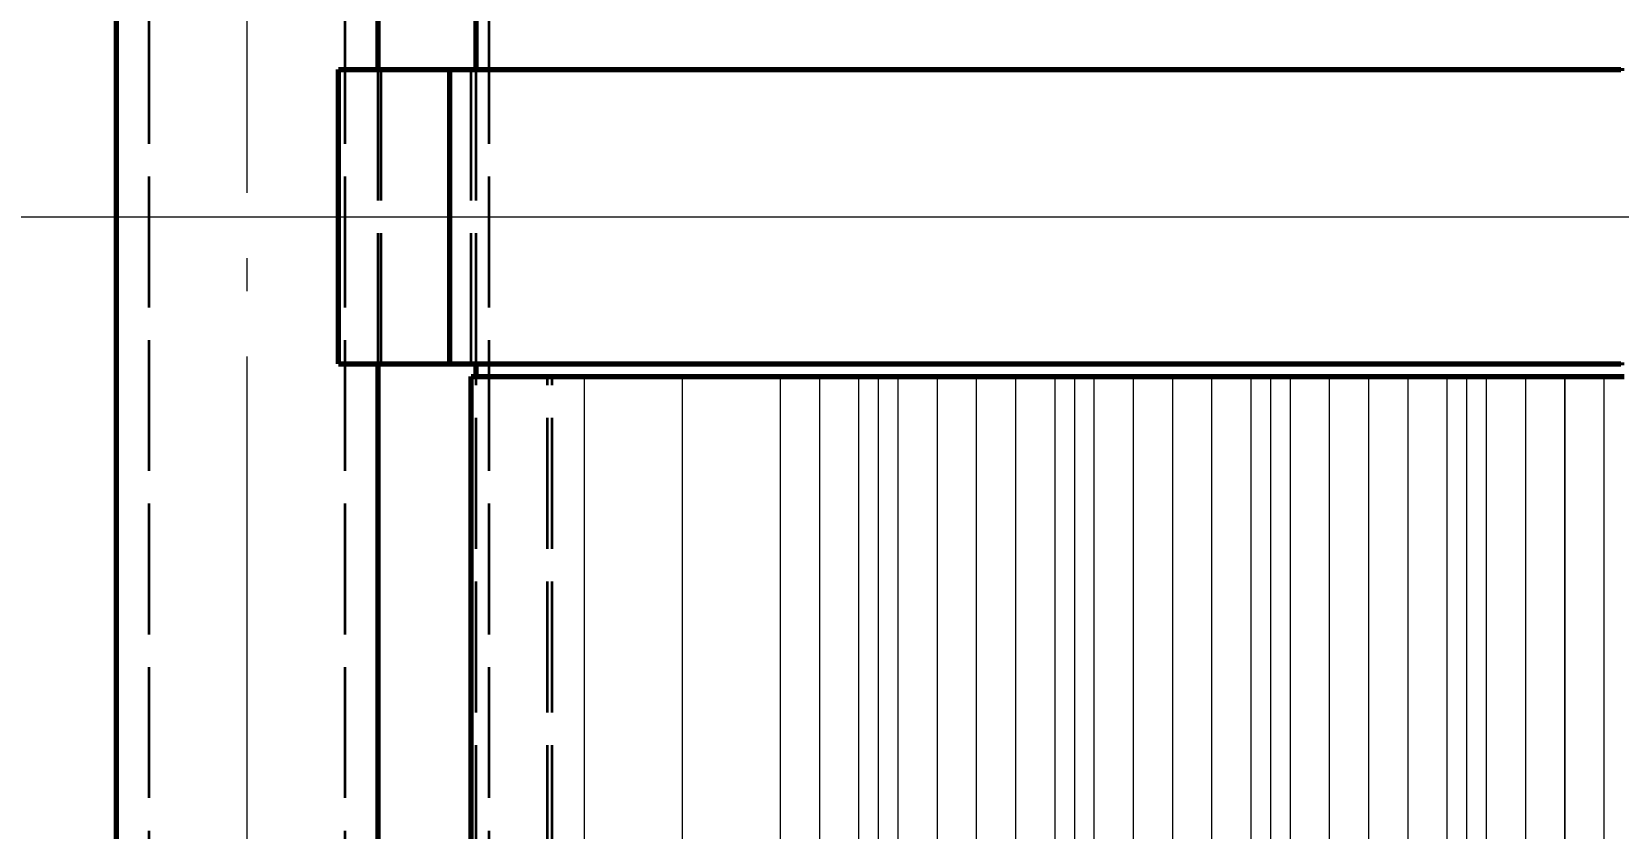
# Model space of a CAD drawing. Header units: millimetres. Extents: x 0 to 2382, y 0 to 420.
# Drawn here: x 97.09 to 145.63, y 276.9 to 301.25 of the extents above; entities that cross this region are included whole.
import ezdxf

# ---------------------------------------------------------------- set-up
doc = ezdxf.new("R2010")
doc.units = ezdxf.units.MM
doc.linetypes.add('IRAM-E-TRAZOS', pattern=[5, 4, -1])
doc.linetypes.add('IRAM-F-TRAZO-PUNTO', pattern=[20, 15, -2, 1, -2])
for name, color, linetype, lineweight in [('01-VISIBLE', 7, 'CONTINUOUS', 70), ('02-OCULTA', 4, 'IRAM-E-TRAZOS', 35), ('03-EJE', 1, 'IRAM-F-TRAZO-PUNTO', 18), ('04-COTA', 3, 'CONTINUOUS', 18), ('05-RAYADO', 8, 'CONTINUOUS', 18), ('08-FINA', 5, 'CONTINUOUS', 18)]:
    doc.layers.add(name, color=color, linetype=linetype, lineweight=lineweight)
doc.styles.add('ISO3098', font='isocpeur.ttf')
doc.dimstyles.new('FLAMA-IRAM', dxfattribs={"dimtxt": 3.5, "dimasz": 3.5, "dimexe": 2, "dimexo": 1.5, "dimgap": 1, "dimtad": 1, "dimdec": 1, "dimtxsty": 'ISO3098', "dimblk": 'IRAM_FLECHA', "dimblk1": 'IRAM_FLECHA', "dimblk2": 'IRAM_FLECHA', "dimcen": 2.5, "dimclrd": 256, "dimclre": 256, "dimclrt": 256, "dimazin": 3, "dimtfac": 1, "dimtmove": 0, "dimatfit": 3, "dimlwd": 18, "dimlwe": 18})

# ---------------------------------------------------------------- blocks, each defined once
blk = doc.blocks.new('IRAM_FLECHA')
blk.add_solid([(0, 0), (-1, 0.125), (-1, -0.125)])

msp = doc.modelspace()

# ---------------------------------------------------------------- hatches: boundary and pattern name
at = {"layer": '05-RAYADO'}
h = msp.add_hatch(dxfattribs=at)
h.set_pattern_fill('ANSI31', scale=0.94488, angle=45)
h.paths.add_polyline_path([(203.364, 220.446), (203.364, 290.71), (113.013, 290.71), (113.013, 220.446)])
h = msp.add_hatch(dxfattribs=at)
h.set_pattern_fill('ANSI31', scale=0.377953, angle=45)
h.paths.add_polyline_path([(196.617, 220.446), (196.617, 290.71), (119.76, 290.71), (119.76, 220.446)])

# ---------------------------------------------------------------- linework, layer by layer
at = {"layer": '01-VISIBLE'}
for p, q in [((99.688, 192.828), (99.688, 325.041)), ((107.688, 300.098), (107.688, 325.041)), ((110.688, 300.098), (110.688, 313.328)), ((106.483, 300.098), (109.881, 300.098)), ((106.483, 291.098), (106.483, 300.098)), ((109.881, 291.098), (109.881, 300.098)), ((106.483, 291.098), (109.881, 291.098)), ((107.688, 192.828), (107.688, 291.098)), ((110.688, 290.71), (110.688, 291.098)), ((110.538, 220.446), (110.538, 290.71))]:
    msp.add_line(p, q, dxfattribs=at)
for points in [[(109.881, 300.098), (110.132, 300.098), (110.382, 300.098), (110.633, 300.098), (110.884, 300.098), (111.134, 300.098), (111.385, 300.098), (111.635, 300.098), (111.886, 300.098), (112.136, 300.098), (112.387, 300.098), (112.637, 300.098), (112.888, 300.098), (113.138, 300.098), (113.389, 300.098), (113.639, 300.098), (113.89, 300.098), (114.141, 300.098), (114.391, 300.098), (114.642, 300.098), (114.892, 300.098), (115.143, 300.098), (115.393, 300.098), (115.644, 300.098), (115.894, 300.098), (116.145, 300.098), (116.395, 300.098), (116.646, 300.098), (116.896, 300.098), (117.147, 300.098), (117.397, 300.098), (117.648, 300.098), (117.899, 300.098), (118.149, 300.098), (118.4, 300.098), (118.65, 300.098), (118.901, 300.098), (119.151, 300.098), (119.402, 300.098), (119.652, 300.098), (119.903, 300.098), (120.153, 300.098), (120.404, 300.098), (120.654, 300.098), (120.905, 300.098), (121.156, 300.098), (121.406, 300.098), (121.657, 300.098), (121.907, 300.098), (122.158, 300.098), (122.408, 300.098), (122.659, 300.098), (122.909, 300.098), (123.16, 300.098), (123.41, 300.098), (123.661, 300.098), (123.911, 300.098), (124.162, 300.098), (124.412, 300.098), (124.663, 300.098), (124.914, 300.098), (125.164, 300.098), (125.415, 300.098), (125.665, 300.098), (125.916, 300.098), (126.166, 300.098), (126.417, 300.098), (126.667, 300.098), (126.918, 300.098), (127.168, 300.098), (127.419, 300.098), (127.669, 300.098), (127.92, 300.098), (128.171, 300.098), (128.421, 300.098), (128.672, 300.098), (128.922, 300.098), (129.173, 300.098), (129.423, 300.098), (129.674, 300.098), (129.924, 300.098), (130.175, 300.098), (130.425, 300.098), (130.676, 300.098), (130.926, 300.098), (131.177, 300.098), (131.428, 300.098), (131.678, 300.098), (131.929, 300.098), (132.179, 300.098), (132.43, 300.098), (132.68, 300.098), (132.931, 300.098), (133.181, 300.098), (133.432, 300.098), (133.682, 300.098), (133.933, 300.098), (134.183, 300.098), (134.434, 300.098), (134.684, 300.098), (134.935, 300.098), (135.186, 300.098), (135.436, 300.098), (135.687, 300.098), (135.937, 300.098), (136.188, 300.098), (136.438, 300.098), (136.689, 300.098), (136.939, 300.098), (137.19, 300.098), (137.44, 300.098), (137.691, 300.098), (137.941, 300.098), (138.192, 300.098), (138.443, 300.098), (138.693, 300.098), (138.944, 300.098), (139.194, 300.098), (139.445, 300.098), (139.695, 300.098), (139.946, 300.098), (140.196, 300.098), (140.447, 300.098), (140.697, 300.098), (140.948, 300.098), (141.198, 300.098), (141.449, 300.098), (141.699, 300.098), (141.95, 300.098), (142.201, 300.098), (142.451, 300.098), (142.702, 300.098), (142.952, 300.098), (143.203, 300.098), (143.453, 300.098), (143.704, 300.098), (143.954, 300.098), (144.205, 300.098), (144.455, 300.098), (144.706, 300.098), (144.956, 300.098), (145.207, 300.098), (145.458, 300.098), (145.708, 300.098)], [(109.881, 291.098), (110.132, 291.098), (110.382, 291.098), (110.633, 291.098), (110.884, 291.098), (111.134, 291.098), (111.385, 291.098), (111.635, 291.098), (111.886, 291.098), (112.136, 291.098), (112.387, 291.098), (112.637, 291.098), (112.888, 291.098), (113.138, 291.098), (113.389, 291.098), (113.639, 291.098), (113.89, 291.098), (114.141, 291.098), (114.391, 291.098), (114.642, 291.098), (114.892, 291.098), (115.143, 291.098), (115.393, 291.098), (115.644, 291.098), (115.894, 291.098), (116.145, 291.098), (116.395, 291.098), (116.646, 291.098), (116.896, 291.098), (117.147, 291.098), (117.397, 291.098), (117.648, 291.098), (117.899, 291.098), (118.149, 291.098), (118.4, 291.098), (118.65, 291.098), (118.901, 291.098), (119.151, 291.098), (119.402, 291.098), (119.652, 291.098), (119.903, 291.098), (120.153, 291.098), (120.404, 291.098), (120.654, 291.098), (120.905, 291.098), (121.156, 291.098), (121.406, 291.098), (121.657, 291.098), (121.907, 291.098), (122.158, 291.098), (122.408, 291.098), (122.659, 291.098), (122.909, 291.098), (123.16, 291.098), (123.41, 291.098), (123.661, 291.098), (123.911, 291.098), (124.162, 291.098), (124.412, 291.098), (124.663, 291.098), (124.914, 291.098), (125.164, 291.098), (125.415, 291.098), (125.665, 291.098), (125.916, 291.098), (126.166, 291.098), (126.417, 291.098), (126.667, 291.098), (126.918, 291.098), (127.168, 291.098), (127.419, 291.098), (127.669, 291.098), (127.92, 291.098), (128.171, 291.098), (128.421, 291.098), (128.672, 291.098), (128.922, 291.098), (129.173, 291.098), (129.423, 291.098), (129.674, 291.098), (129.924, 291.098), (130.175, 291.098), (130.425, 291.098), (130.676, 291.098), (130.926, 291.098), (131.177, 291.098), (131.428, 291.098), (131.678, 291.098), (131.929, 291.098), (132.179, 291.098), (132.43, 291.098), (132.68, 291.098), (132.931, 291.098), (133.181, 291.098), (133.432, 291.098), (133.682, 291.098), (133.933, 291.098), (134.183, 291.098), (134.434, 291.098), (134.684, 291.098), (134.935, 291.098), (135.186, 291.098), (135.436, 291.098), (135.687, 291.098), (135.937, 291.098), (136.188, 291.098), (136.438, 291.098), (136.689, 291.098), (136.939, 291.098), (137.19, 291.098), (137.44, 291.098), (137.691, 291.098), (137.941, 291.098), (138.192, 291.098), (138.443, 291.098), (138.693, 291.098), (138.944, 291.098), (139.194, 291.098), (139.445, 291.098), (139.695, 291.098), (139.946, 291.098), (140.196, 291.098), (140.447, 291.098), (140.697, 291.098), (140.948, 291.098), (141.198, 291.098), (141.449, 291.098), (141.699, 291.098), (141.95, 291.098), (142.201, 291.098), (142.451, 291.098), (142.702, 291.098), (142.952, 291.098), (143.203, 291.098), (143.453, 291.098), (143.704, 291.098), (143.954, 291.098), (144.205, 291.098), (144.455, 291.098), (144.706, 291.098), (144.956, 291.098), (145.207, 291.098), (145.458, 291.098), (145.708, 291.098)], [(110.538, 290.71), (110.788, 290.71), (111.039, 290.71), (111.289, 290.71), (111.539, 290.71), (111.789, 290.71), (112.039, 290.71), (112.289, 290.71), (112.539, 290.71), (112.79, 290.71), (113.04, 290.71), (113.29, 290.71), (113.54, 290.71), (113.79, 290.71), (114.04, 290.71), (114.29, 290.71), (114.54, 290.71), (114.791, 290.71), (115.041, 290.71), (115.291, 290.71), (115.541, 290.71), (115.791, 290.71), (116.041, 290.71), (116.291, 290.71), (116.541, 290.71), (116.792, 290.71), (117.042, 290.71), (117.292, 290.71), (117.542, 290.71), (117.792, 290.71), (118.042, 290.71), (118.292, 290.71), (118.543, 290.71), (118.793, 290.71), (119.043, 290.71), (119.293, 290.71), (119.543, 290.71), (119.793, 290.71), (120.043, 290.71), (120.293, 290.71), (120.544, 290.71), (120.794, 290.71), (121.044, 290.71), (121.294, 290.71), (121.544, 290.71), (121.794, 290.71), (122.044, 290.71), (122.295, 290.71), (122.545, 290.71), (122.795, 290.71), (123.045, 290.71), (123.295, 290.71), (123.545, 290.71), (123.795, 290.71), (124.045, 290.71), (124.296, 290.71), (124.546, 290.71), (124.796, 290.71), (125.046, 290.71), (125.296, 290.71), (125.546, 290.71), (125.796, 290.71), (126.046, 290.71), (126.297, 290.71), (126.547, 290.71), (126.797, 290.71), (127.047, 290.71), (127.297, 290.71), (127.547, 290.71), (127.797, 290.71), (128.048, 290.71), (128.298, 290.71), (128.548, 290.71), (128.798, 290.71), (129.048, 290.71), (129.298, 290.71), (129.548, 290.71), (129.798, 290.71), (130.049, 290.71), (130.299, 290.71), (130.549, 290.71), (130.799, 290.71), (131.049, 290.71), (131.299, 290.71), (131.549, 290.71), (131.799, 290.71), (132.05, 290.71), (132.3, 290.71), (132.55, 290.71), (132.8, 290.71), (133.05, 290.71), (133.3, 290.71), (133.55, 290.71), (133.801, 290.71), (134.051, 290.71), (134.301, 290.71), (134.551, 290.71), (134.801, 290.71), (135.051, 290.71), (135.301, 290.71), (135.551, 290.71), (135.802, 290.71), (136.052, 290.71), (136.302, 290.71), (136.552, 290.71), (136.802, 290.71), (137.052, 290.71), (137.302, 290.71), (137.553, 290.71), (137.803, 290.71), (138.053, 290.71), (138.303, 290.71), (138.553, 290.71), (138.803, 290.71), (139.053, 290.71), (139.303, 290.71), (139.554, 290.71), (139.804, 290.71), (140.054, 290.71), (140.304, 290.71), (140.554, 290.71), (140.804, 290.71), (141.054, 290.71), (141.304, 290.71), (141.555, 290.71), (141.805, 290.71), (142.055, 290.71), (142.305, 290.71), (142.555, 290.71), (142.805, 290.71), (143.055, 290.71), (143.306, 290.71), (143.556, 290.71), (143.806, 290.71), (144.056, 290.71), (144.306, 290.71), (144.556, 290.71), (144.806, 290.71), (145.056, 290.71), (145.307, 290.71), (145.557, 290.71), (145.807, 290.71)]]:
    msp.add_lwpolyline(points, dxfattribs=at)
at = {"layer": '02-OCULTA'}
for p, q in [((100.688, 192.828), (100.688, 325.041)), ((106.688, 192.828), (106.688, 325.041)), ((111.088, 167.828), (111.088, 313.328)), ((106.483, 291.098), (106.483, 300.098)), ((106.483, 300.098), (109.881, 300.098)), ((107.688, 291.098), (107.688, 300.098)), ((107.788, 291.098), (107.788, 300.098)), ((109.881, 291.098), (109.881, 300.098)), ((110.538, 291.098), (110.538, 300.098)), ((110.688, 291.098), (110.688, 300.098)), ((106.483, 291.098), (109.881, 291.098)), ((110.688, 220.446), (110.688, 290.71)), ((110.688, 220.446), (110.688, 290.71)), ((112.87, 220.446), (112.87, 290.71)), ((113.013, 290.71), (112.87, 290.71)), ((113.013, 220.446), (113.013, 290.71))]:
    msp.add_line(p, q, dxfattribs=at)
for points in [[(106.483, 300.098), (106.701, 300.098), (106.918, 300.098), (107.136, 300.098), (107.353, 300.098), (107.571, 300.098), (107.788, 300.098)], [(107.788, 300.098), (107.571, 300.098), (107.353, 300.098), (107.136, 300.098), (106.918, 300.098), (106.701, 300.098), (106.483, 300.098)], [(145.708, 300.098), (145.458, 300.098), (145.207, 300.098), (144.956, 300.098), (144.706, 300.098), (144.455, 300.098), (144.205, 300.098), (143.954, 300.098), (143.704, 300.098), (143.453, 300.098), (143.203, 300.098), (142.952, 300.098), (142.702, 300.098), (142.451, 300.098), (142.201, 300.098), (141.95, 300.098), (141.699, 300.098), (141.449, 300.098), (141.198, 300.098), (140.948, 300.098), (140.697, 300.098), (140.447, 300.098), (140.196, 300.098), (139.946, 300.098), (139.695, 300.098), (139.445, 300.098), (139.194, 300.098), (138.944, 300.098), (138.693, 300.098), (138.443, 300.098), (138.192, 300.098), (137.941, 300.098), (137.691, 300.098), (137.44, 300.098), (137.19, 300.098), (136.939, 300.098), (136.689, 300.098), (136.438, 300.098), (136.188, 300.098), (135.937, 300.098), (135.687, 300.098), (135.436, 300.098), (135.186, 300.098), (134.935, 300.098), (134.684, 300.098), (134.434, 300.098), (134.183, 300.098), (133.933, 300.098), (133.682, 300.098), (133.432, 300.098), (133.181, 300.098), (132.931, 300.098), (132.68, 300.098), (132.43, 300.098), (132.179, 300.098), (131.929, 300.098), (131.678, 300.098), (131.428, 300.098), (131.177, 300.098), (130.926, 300.098), (130.676, 300.098), (130.425, 300.098), (130.175, 300.098), (129.924, 300.098), (129.674, 300.098), (129.423, 300.098), (129.173, 300.098), (128.922, 300.098), (128.672, 300.098), (128.421, 300.098), (128.171, 300.098), (127.92, 300.098), (127.669, 300.098), (127.419, 300.098), (127.168, 300.098), (126.918, 300.098), (126.667, 300.098), (126.417, 300.098), (126.166, 300.098), (125.916, 300.098), (125.665, 300.098), (125.415, 300.098), (125.164, 300.098), (124.914, 300.098), (124.663, 300.098), (124.412, 300.098), (124.162, 300.098), (123.911, 300.098), (123.661, 300.098), (123.41, 300.098), (123.16, 300.098), (122.909, 300.098), (122.659, 300.098), (122.408, 300.098), (122.158, 300.098), (121.907, 300.098), (121.657, 300.098), (121.406, 300.098), (121.156, 300.098), (120.905, 300.098), (120.654, 300.098), (120.404, 300.098), (120.153, 300.098), (119.903, 300.098), (119.652, 300.098), (119.402, 300.098), (119.151, 300.098), (118.901, 300.098), (118.65, 300.098), (118.4, 300.098), (118.149, 300.098), (117.899, 300.098), (117.648, 300.098), (117.397, 300.098), (117.147, 300.098), (116.896, 300.098), (116.646, 300.098), (116.395, 300.098), (116.145, 300.098), (115.894, 300.098), (115.644, 300.098), (115.393, 300.098), (115.143, 300.098), (114.892, 300.098), (114.642, 300.098), (114.391, 300.098), (114.141, 300.098), (113.89, 300.098), (113.639, 300.098), (113.389, 300.098), (113.138, 300.098), (112.888, 300.098), (112.637, 300.098), (112.387, 300.098), (112.136, 300.098), (111.886, 300.098), (111.635, 300.098), (111.385, 300.098), (111.134, 300.098), (110.884, 300.098), (110.633, 300.098), (110.382, 300.098), (110.132, 300.098), (109.881, 300.098)], [(145.807, 300.098), (145.557, 300.098), (145.307, 300.098), (145.056, 300.098), (144.806, 300.098), (144.556, 300.098), (144.306, 300.098), (144.056, 300.098), (143.806, 300.098), (143.556, 300.098), (143.306, 300.098), (143.055, 300.098), (142.805, 300.098), (142.555, 300.098), (142.305, 300.098), (142.055, 300.098), (141.805, 300.098), (141.555, 300.098), (141.304, 300.098), (141.054, 300.098), (140.804, 300.098), (140.554, 300.098), (140.304, 300.098), (140.054, 300.098), (139.804, 300.098), (139.554, 300.098), (139.303, 300.098), (139.053, 300.098), (138.803, 300.098), (138.553, 300.098), (138.303, 300.098), (138.053, 300.098), (137.803, 300.098), (137.553, 300.098), (137.302, 300.098), (137.052, 300.098), (136.802, 300.098), (136.552, 300.098), (136.302, 300.098), (136.052, 300.098), (135.802, 300.098), (135.551, 300.098), (135.301, 300.098), (135.051, 300.098), (134.801, 300.098), (134.551, 300.098), (134.301, 300.098), (134.051, 300.098), (133.801, 300.098), (133.55, 300.098), (133.3, 300.098), (133.05, 300.098), (132.8, 300.098), (132.55, 300.098), (132.3, 300.098), (132.05, 300.098), (131.799, 300.098), (131.549, 300.098), (131.299, 300.098), (131.049, 300.098), (130.799, 300.098), (130.549, 300.098), (130.299, 300.098), (130.049, 300.098), (129.798, 300.098), (129.548, 300.098), (129.298, 300.098), (129.048, 300.098), (128.798, 300.098), (128.548, 300.098), (128.298, 300.098), (128.048, 300.098), (127.797, 300.098), (127.547, 300.098), (127.297, 300.098), (127.047, 300.098), (126.797, 300.098), (126.547, 300.098), (126.297, 300.098), (126.046, 300.098), (125.796, 300.098), (125.546, 300.098), (125.296, 300.098), (125.046, 300.098), (124.796, 300.098), (124.546, 300.098), (124.296, 300.098), (124.045, 300.098), (123.795, 300.098), (123.545, 300.098), (123.295, 300.098), (123.045, 300.098), (122.795, 300.098), (122.545, 300.098), (122.295, 300.098), (122.044, 300.098), (121.794, 300.098), (121.544, 300.098), (121.294, 300.098), (121.044, 300.098), (120.794, 300.098), (120.544, 300.098), (120.293, 300.098), (120.043, 300.098), (119.793, 300.098), (119.543, 300.098), (119.293, 300.098), (119.043, 300.098), (118.793, 300.098), (118.543, 300.098), (118.292, 300.098), (118.042, 300.098), (117.792, 300.098), (117.542, 300.098), (117.292, 300.098), (117.042, 300.098), (116.792, 300.098), (116.541, 300.098), (116.291, 300.098), (116.041, 300.098), (115.791, 300.098), (115.541, 300.098), (115.291, 300.098), (115.041, 300.098), (114.791, 300.098), (114.54, 300.098), (114.29, 300.098), (114.04, 300.098), (113.79, 300.098), (113.54, 300.098), (113.29, 300.098), (113.04, 300.098), (112.79, 300.098), (112.539, 300.098), (112.289, 300.098), (112.039, 300.098), (111.789, 300.098), (111.539, 300.098), (111.289, 300.098), (111.039, 300.098), (110.788, 300.098), (110.538, 300.098)], [(110.538, 300.098), (110.788, 300.098), (111.039, 300.098), (111.289, 300.098), (111.539, 300.098), (111.789, 300.098), (112.039, 300.098), (112.289, 300.098), (112.539, 300.098), (112.79, 300.098), (113.04, 300.098), (113.29, 300.098), (113.54, 300.098), (113.79, 300.098), (114.04, 300.098), (114.29, 300.098), (114.54, 300.098), (114.791, 300.098), (115.041, 300.098), (115.291, 300.098), (115.541, 300.098), (115.791, 300.098), (116.041, 300.098), (116.291, 300.098), (116.541, 300.098), (116.792, 300.098), (117.042, 300.098), (117.292, 300.098), (117.542, 300.098), (117.792, 300.098), (118.042, 300.098), (118.292, 300.098), (118.543, 300.098), (118.793, 300.098), (119.043, 300.098), (119.293, 300.098), (119.543, 300.098), (119.793, 300.098), (120.043, 300.098), (120.293, 300.098), (120.544, 300.098), (120.794, 300.098), (121.044, 300.098), (121.294, 300.098), (121.544, 300.098), (121.794, 300.098), (122.044, 300.098), (122.295, 300.098), (122.545, 300.098), (122.795, 300.098), (123.045, 300.098), (123.295, 300.098), (123.545, 300.098), (123.795, 300.098), (124.045, 300.098), (124.296, 300.098), (124.546, 300.098), (124.796, 300.098), (125.046, 300.098), (125.296, 300.098), (125.546, 300.098), (125.796, 300.098), (126.046, 300.098), (126.297, 300.098), (126.547, 300.098), (126.797, 300.098), (127.047, 300.098), (127.297, 300.098), (127.547, 300.098), (127.797, 300.098), (128.048, 300.098), (128.298, 300.098), (128.548, 300.098), (128.798, 300.098), (129.048, 300.098), (129.298, 300.098), (129.548, 300.098), (129.798, 300.098), (130.049, 300.098), (130.299, 300.098), (130.549, 300.098), (130.799, 300.098), (131.049, 300.098), (131.299, 300.098), (131.549, 300.098), (131.799, 300.098), (132.05, 300.098), (132.3, 300.098), (132.55, 300.098), (132.8, 300.098), (133.05, 300.098), (133.3, 300.098), (133.55, 300.098), (133.801, 300.098), (134.051, 300.098), (134.301, 300.098), (134.551, 300.098), (134.801, 300.098), (135.051, 300.098), (135.301, 300.098), (135.551, 300.098), (135.802, 300.098), (136.052, 300.098), (136.302, 300.098), (136.552, 300.098), (136.802, 300.098), (137.052, 300.098), (137.302, 300.098), (137.553, 300.098), (137.803, 300.098), (138.053, 300.098), (138.303, 300.098), (138.553, 300.098), (138.803, 300.098), (139.053, 300.098), (139.303, 300.098), (139.554, 300.098), (139.804, 300.098), (140.054, 300.098), (140.304, 300.098), (140.554, 300.098), (140.804, 300.098), (141.054, 300.098), (141.304, 300.098), (141.555, 300.098), (141.805, 300.098), (142.055, 300.098), (142.305, 300.098), (142.555, 300.098), (142.805, 300.098), (143.055, 300.098), (143.306, 300.098), (143.556, 300.098), (143.806, 300.098), (144.056, 300.098), (144.306, 300.098), (144.556, 300.098), (144.806, 300.098), (145.056, 300.098), (145.307, 300.098), (145.557, 300.098), (145.807, 300.098)], [(106.483, 291.098), (106.701, 291.098), (106.918, 291.098), (107.136, 291.098), (107.353, 291.098), (107.571, 291.098), (107.788, 291.098)], [(107.788, 291.098), (107.571, 291.098), (107.353, 291.098), (107.136, 291.098), (106.918, 291.098), (106.701, 291.098), (106.483, 291.098)], [(145.708, 291.098), (145.458, 291.098), (145.207, 291.098), (144.956, 291.098), (144.706, 291.098), (144.455, 291.098), (144.205, 291.098), (143.954, 291.098), (143.704, 291.098), (143.453, 291.098), (143.203, 291.098), (142.952, 291.098), (142.702, 291.098), (142.451, 291.098), (142.201, 291.098), (141.95, 291.098), (141.699, 291.098), (141.449, 291.098), (141.198, 291.098), (140.948, 291.098), (140.697, 291.098), (140.447, 291.098), (140.196, 291.098), (139.946, 291.098), (139.695, 291.098), (139.445, 291.098), (139.194, 291.098), (138.944, 291.098), (138.693, 291.098), (138.443, 291.098), (138.192, 291.098), (137.941, 291.098), (137.691, 291.098), (137.44, 291.098), (137.19, 291.098), (136.939, 291.098), (136.689, 291.098), (136.438, 291.098), (136.188, 291.098), (135.937, 291.098), (135.687, 291.098), (135.436, 291.098), (135.186, 291.098), (134.935, 291.098), (134.684, 291.098), (134.434, 291.098), (134.183, 291.098), (133.933, 291.098), (133.682, 291.098), (133.432, 291.098), (133.181, 291.098), (132.931, 291.098), (132.68, 291.098), (132.43, 291.098), (132.179, 291.098), (131.929, 291.098), (131.678, 291.098), (131.428, 291.098), (131.177, 291.098), (130.926, 291.098), (130.676, 291.098), (130.425, 291.098), (130.175, 291.098), (129.924, 291.098), (129.674, 291.098), (129.423, 291.098), (129.173, 291.098), (128.922, 291.098), (128.672, 291.098), (128.421, 291.098), (128.171, 291.098), (127.92, 291.098), (127.669, 291.098), (127.419, 291.098), (127.168, 291.098), (126.918, 291.098), (126.667, 291.098), (126.417, 291.098), (126.166, 291.098), (125.916, 291.098), (125.665, 291.098), (125.415, 291.098), (125.164, 291.098), (124.914, 291.098), (124.663, 291.098), (124.412, 291.098), (124.162, 291.098), (123.911, 291.098), (123.661, 291.098), (123.41, 291.098), (123.16, 291.098), (122.909, 291.098), (122.659, 291.098), (122.408, 291.098), (122.158, 291.098), (121.907, 291.098), (121.657, 291.098), (121.406, 291.098), (121.156, 291.098), (120.905, 291.098), (120.654, 291.098), (120.404, 291.098), (120.153, 291.098), (119.903, 291.098), (119.652, 291.098), (119.402, 291.098), (119.151, 291.098), (118.901, 291.098), (118.65, 291.098), (118.4, 291.098), (118.149, 291.098), (117.899, 291.098), (117.648, 291.098), (117.397, 291.098), (117.147, 291.098), (116.896, 291.098), (116.646, 291.098), (116.395, 291.098), (116.145, 291.098), (115.894, 291.098), (115.644, 291.098), (115.393, 291.098), (115.143, 291.098), (114.892, 291.098), (114.642, 291.098), (114.391, 291.098), (114.141, 291.098), (113.89, 291.098), (113.639, 291.098), (113.389, 291.098), (113.138, 291.098), (112.888, 291.098), (112.637, 291.098), (112.387, 291.098), (112.136, 291.098), (111.886, 291.098), (111.635, 291.098), (111.385, 291.098), (111.134, 291.098), (110.884, 291.098), (110.633, 291.098), (110.382, 291.098), (110.132, 291.098), (109.881, 291.098)], [(145.807, 291.098), (145.557, 291.098), (145.307, 291.098), (145.056, 291.098), (144.806, 291.098), (144.556, 291.098), (144.306, 291.098), (144.056, 291.098), (143.806, 291.098), (143.556, 291.098), (143.306, 291.098), (143.055, 291.098), (142.805, 291.098), (142.555, 291.098), (142.305, 291.098), (142.055, 291.098), (141.805, 291.098), (141.555, 291.098), (141.304, 291.098), (141.054, 291.098), (140.804, 291.098), (140.554, 291.098), (140.304, 291.098), (140.054, 291.098), (139.804, 291.098), (139.554, 291.098), (139.303, 291.098), (139.053, 291.098), (138.803, 291.098), (138.553, 291.098), (138.303, 291.098), (138.053, 291.098), (137.803, 291.098), (137.553, 291.098), (137.302, 291.098), (137.052, 291.098), (136.802, 291.098), (136.552, 291.098), (136.302, 291.098), (136.052, 291.098), (135.802, 291.098), (135.551, 291.098), (135.301, 291.098), (135.051, 291.098), (134.801, 291.098), (134.551, 291.098), (134.301, 291.098), (134.051, 291.098), (133.801, 291.098), (133.55, 291.098), (133.3, 291.098), (133.05, 291.098), (132.8, 291.098), (132.55, 291.098), (132.3, 291.098), (132.05, 291.098), (131.799, 291.098), (131.549, 291.098), (131.299, 291.098), (131.049, 291.098), (130.799, 291.098), (130.549, 291.098), (130.299, 291.098), (130.049, 291.098), (129.798, 291.098), (129.548, 291.098), (129.298, 291.098), (129.048, 291.098), (128.798, 291.098), (128.548, 291.098), (128.298, 291.098), (128.048, 291.098), (127.797, 291.098), (127.547, 291.098), (127.297, 291.098), (127.047, 291.098), (126.797, 291.098), (126.547, 291.098), (126.297, 291.098), (126.046, 291.098), (125.796, 291.098), (125.546, 291.098), (125.296, 291.098), (125.046, 291.098), (124.796, 291.098), (124.546, 291.098), (124.296, 291.098), (124.045, 291.098), (123.795, 291.098), (123.545, 291.098), (123.295, 291.098), (123.045, 291.098), (122.795, 291.098), (122.545, 291.098), (122.295, 291.098), (122.044, 291.098), (121.794, 291.098), (121.544, 291.098), (121.294, 291.098), (121.044, 291.098), (120.794, 291.098), (120.544, 291.098), (120.293, 291.098), (120.043, 291.098), (119.793, 291.098), (119.543, 291.098), (119.293, 291.098), (119.043, 291.098), (118.793, 291.098), (118.543, 291.098), (118.292, 291.098), (118.042, 291.098), (117.792, 291.098), (117.542, 291.098), (117.292, 291.098), (117.042, 291.098), (116.792, 291.098), (116.541, 291.098), (116.291, 291.098), (116.041, 291.098), (115.791, 291.098), (115.541, 291.098), (115.291, 291.098), (115.041, 291.098), (114.791, 291.098), (114.54, 291.098), (114.29, 291.098), (114.04, 291.098), (113.79, 291.098), (113.54, 291.098), (113.29, 291.098), (113.04, 291.098), (112.79, 291.098), (112.539, 291.098), (112.289, 291.098), (112.039, 291.098), (111.789, 291.098), (111.539, 291.098), (111.289, 291.098), (111.039, 291.098), (110.788, 291.098), (110.538, 291.098)], [(110.538, 291.098), (110.788, 291.098), (111.039, 291.098), (111.289, 291.098), (111.539, 291.098), (111.789, 291.098), (112.039, 291.098), (112.289, 291.098), (112.539, 291.098), (112.79, 291.098), (113.04, 291.098), (113.29, 291.098), (113.54, 291.098), (113.79, 291.098), (114.04, 291.098), (114.29, 291.098), (114.54, 291.098), (114.791, 291.098), (115.041, 291.098), (115.291, 291.098), (115.541, 291.098), (115.791, 291.098), (116.041, 291.098), (116.291, 291.098), (116.541, 291.098), (116.792, 291.098), (117.042, 291.098), (117.292, 291.098), (117.542, 291.098), (117.792, 291.098), (118.042, 291.098), (118.292, 291.098), (118.543, 291.098), (118.793, 291.098), (119.043, 291.098), (119.293, 291.098), (119.543, 291.098), (119.793, 291.098), (120.043, 291.098), (120.293, 291.098), (120.544, 291.098), (120.794, 291.098), (121.044, 291.098), (121.294, 291.098), (121.544, 291.098), (121.794, 291.098), (122.044, 291.098), (122.295, 291.098), (122.545, 291.098), (122.795, 291.098), (123.045, 291.098), (123.295, 291.098), (123.545, 291.098), (123.795, 291.098), (124.045, 291.098), (124.296, 291.098), (124.546, 291.098), (124.796, 291.098), (125.046, 291.098), (125.296, 291.098), (125.546, 291.098), (125.796, 291.098), (126.046, 291.098), (126.297, 291.098), (126.547, 291.098), (126.797, 291.098), (127.047, 291.098), (127.297, 291.098), (127.547, 291.098), (127.797, 291.098), (128.048, 291.098), (128.298, 291.098), (128.548, 291.098), (128.798, 291.098), (129.048, 291.098), (129.298, 291.098), (129.548, 291.098), (129.798, 291.098), (130.049, 291.098), (130.299, 291.098), (130.549, 291.098), (130.799, 291.098), (131.049, 291.098), (131.299, 291.098), (131.549, 291.098), (131.799, 291.098), (132.05, 291.098), (132.3, 291.098), (132.55, 291.098), (132.8, 291.098), (133.05, 291.098), (133.3, 291.098), (133.55, 291.098), (133.801, 291.098), (134.051, 291.098), (134.301, 291.098), (134.551, 291.098), (134.801, 291.098), (135.051, 291.098), (135.301, 291.098), (135.551, 291.098), (135.802, 291.098), (136.052, 291.098), (136.302, 291.098), (136.552, 291.098), (136.802, 291.098), (137.052, 291.098), (137.302, 291.098), (137.553, 291.098), (137.803, 291.098), (138.053, 291.098), (138.303, 291.098), (138.553, 291.098), (138.803, 291.098), (139.053, 291.098), (139.303, 291.098), (139.554, 291.098), (139.804, 291.098), (140.054, 291.098), (140.304, 291.098), (140.554, 291.098), (140.804, 291.098), (141.054, 291.098), (141.304, 291.098), (141.555, 291.098), (141.805, 291.098), (142.055, 291.098), (142.305, 291.098), (142.555, 291.098), (142.805, 291.098), (143.055, 291.098), (143.306, 291.098), (143.556, 291.098), (143.806, 291.098), (144.056, 291.098), (144.306, 291.098), (144.556, 291.098), (144.806, 291.098), (145.056, 291.098), (145.307, 291.098), (145.557, 291.098), (145.807, 291.098)], [(112.87, 290.71), (112.611, 290.71), (112.352, 290.71), (112.093, 290.71), (111.834, 290.71), (111.575, 290.71), (111.316, 290.71), (111.057, 290.71), (110.797, 290.71), (110.538, 290.71)], [(113.013, 290.71), (112.755, 290.71), (112.497, 290.71), (112.238, 290.71), (111.98, 290.71), (111.722, 290.71), (111.463, 290.71), (111.205, 290.71), (110.947, 290.71), (110.688, 290.71)], [(110.688, 290.71), (110.938, 290.71), (111.188, 290.71), (111.438, 290.71), (111.688, 290.71), (111.938, 290.71), (112.188, 290.71), (112.438, 290.71), (112.688, 290.71), (112.938, 290.71), (113.188, 290.71), (113.438, 290.71), (113.688, 290.71), (113.938, 290.71), (114.188, 290.71), (114.438, 290.71), (114.688, 290.71), (114.938, 290.71), (115.188, 290.71), (115.438, 290.71), (115.688, 290.71), (115.938, 290.71), (116.188, 290.71), (116.438, 290.71), (116.688, 290.71), (116.938, 290.71), (117.188, 290.71), (117.438, 290.71), (117.688, 290.71), (117.938, 290.71), (118.188, 290.71), (118.438, 290.71), (118.688, 290.71), (118.938, 290.71), (119.188, 290.71), (119.438, 290.71), (119.688, 290.71), (119.938, 290.71), (120.188, 290.71), (120.438, 290.71), (120.688, 290.71), (120.938, 290.71), (121.188, 290.71), (121.438, 290.71), (121.688, 290.71), (121.938, 290.71), (122.188, 290.71), (122.438, 290.71), (122.688, 290.71), (122.938, 290.71), (123.188, 290.71), (123.438, 290.71), (123.688, 290.71), (123.938, 290.71), (124.188, 290.71), (124.438, 290.71), (124.688, 290.71), (124.938, 290.71), (125.188, 290.71), (125.438, 290.71), (125.688, 290.71), (125.938, 290.71), (126.188, 290.71), (126.438, 290.71), (126.688, 290.71), (126.938, 290.71), (127.188, 290.71), (127.438, 290.71), (127.688, 290.71), (127.938, 290.71), (128.188, 290.71), (128.438, 290.71), (128.688, 290.71), (128.938, 290.71), (129.188, 290.71), (129.438, 290.71), (129.688, 290.71), (129.938, 290.71), (130.188, 290.71), (130.438, 290.71), (130.688, 290.71), (130.938, 290.71), (131.188, 290.71), (131.438, 290.71), (131.688, 290.71), (131.938, 290.71), (132.188, 290.71), (132.438, 290.71), (132.688, 290.71), (132.938, 290.71), (133.188, 290.71), (133.438, 290.71), (133.688, 290.71), (133.938, 290.71), (134.188, 290.71), (134.438, 290.71), (134.688, 290.71), (134.938, 290.71), (135.188, 290.71), (135.438, 290.71), (135.688, 290.71), (135.938, 290.71), (136.188, 290.71), (136.438, 290.71), (136.688, 290.71), (136.938, 290.71), (137.188, 290.71), (137.438, 290.71), (137.688, 290.71), (137.938, 290.71), (138.188, 290.71), (138.438, 290.71), (138.688, 290.71), (138.938, 290.71), (139.188, 290.71), (139.438, 290.71), (139.688, 290.71), (139.938, 290.71), (140.188, 290.71), (140.438, 290.71), (140.688, 290.71), (140.938, 290.71), (141.188, 290.71), (141.438, 290.71), (141.688, 290.71), (141.938, 290.71), (142.188, 290.71), (142.438, 290.71), (142.688, 290.71), (142.938, 290.71), (143.188, 290.71), (143.438, 290.71), (143.688, 290.71), (143.938, 290.71), (144.188, 290.71), (144.438, 290.71), (144.688, 290.71), (144.938, 290.71), (145.188, 290.71), (145.438, 290.71), (145.688, 290.71)]]:
    msp.add_lwpolyline(points, dxfattribs=at)
at = {"layer": '03-EJE'}
msp.add_line((103.688, 176.328), (103.688, 326.541), dxfattribs=at)
at = {"layer": '08-FINA'}
msp.add_line((70.188, 295.598), (156.536, 295.598), dxfattribs=at)

# ---------------------------------------------------------------- dimensions: what is measured, and where the dimension line sits
at = {"layer": '04-COTA'}
for base, p1, p2 in [((75.188, 167.828), (97.188, 167.828), (97.188, 374.971)), ((86.188, 167.828), (110.688, 167.828), (155.188, 352.366))]:
    msp.add_linear_dim(base=base, p1=p1, p2=p2, angle=90, dimstyle='FLAMA-IRAM', override={"dimlfac": 2}, dxfattribs=at).render()

doc.saveas('drawing.dxf')
